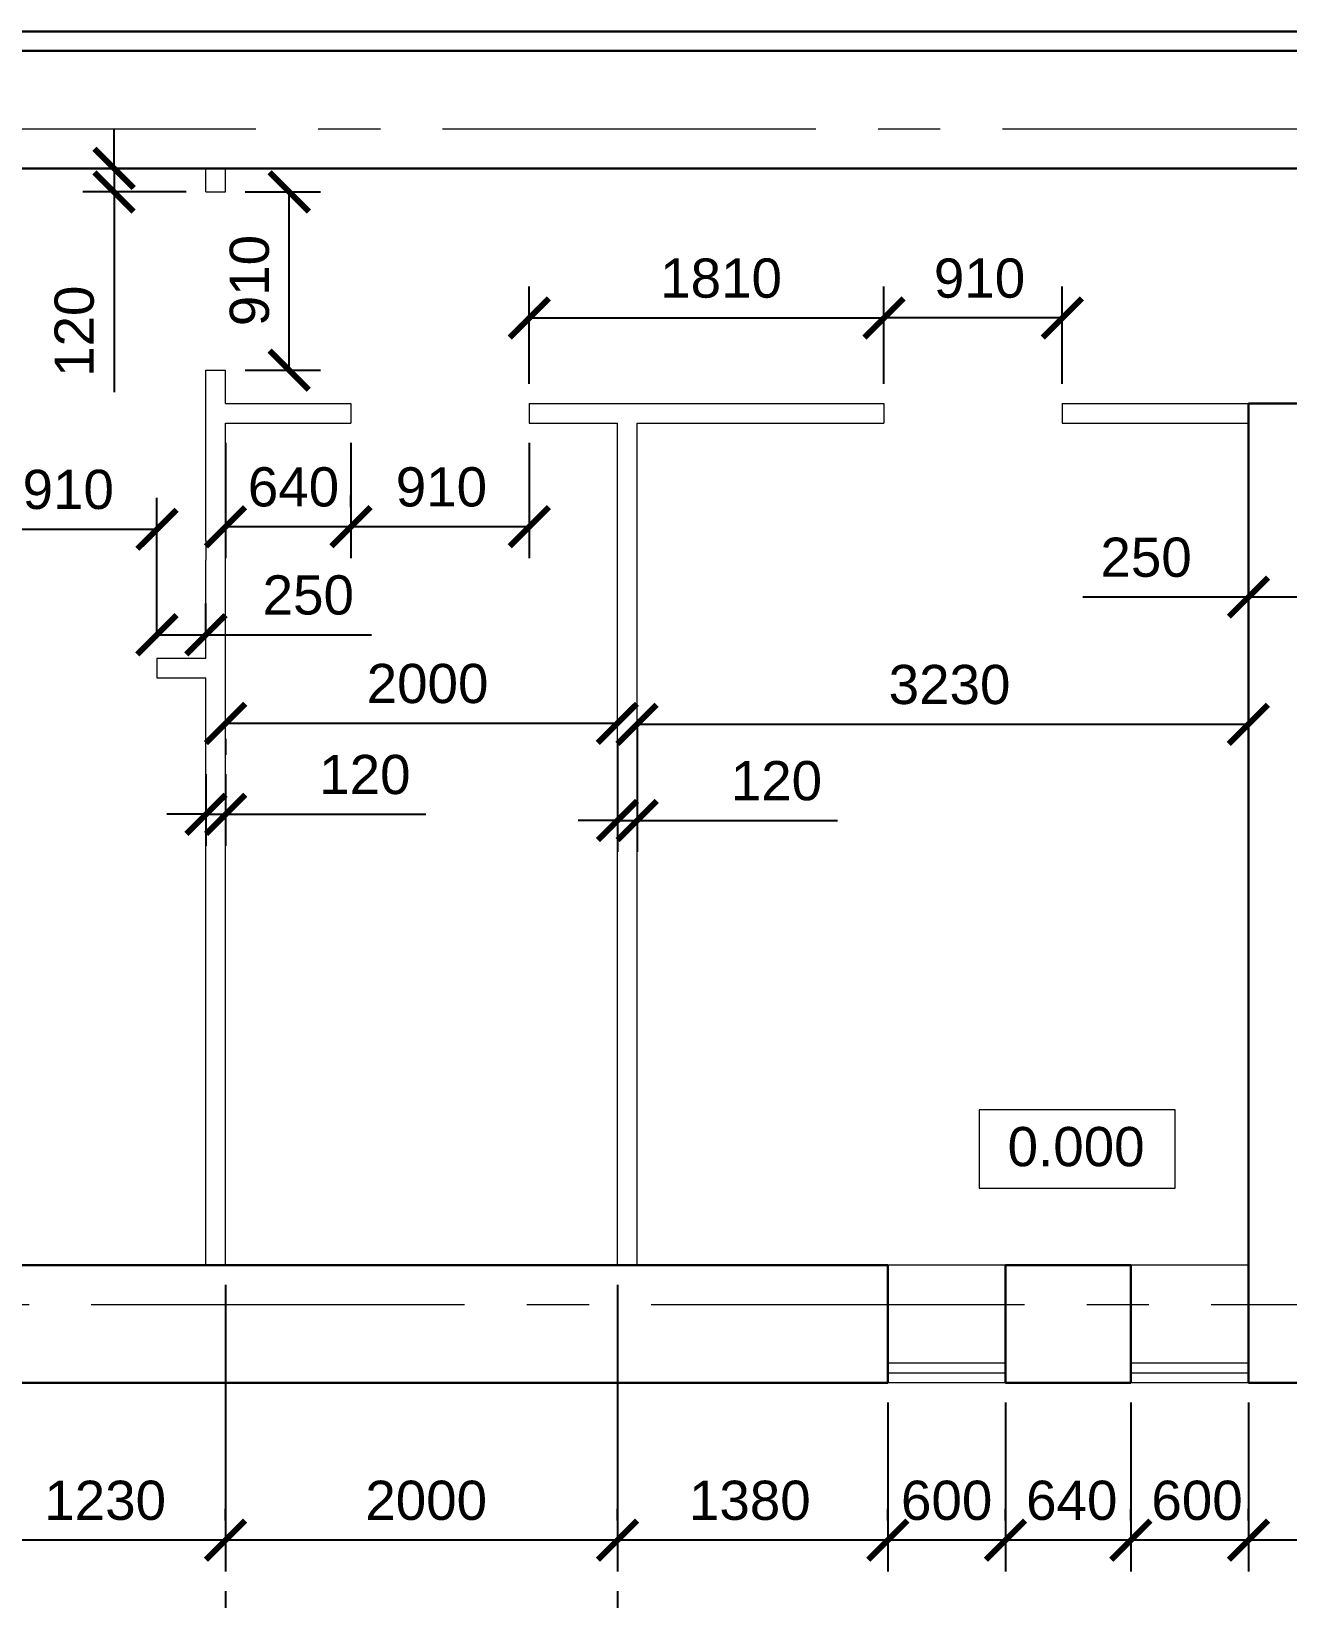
# Model space of a CAD drawing. Header units: millimetres. Extents: x -273 to 3634, y 3015 to 4572.
# Drawn here: x 2364.4 to 2428.5, y 3798.3 to 3878.3 of the extents above; entities that cross this region are included whole.
import ezdxf

# ---------------------------------------------------------------- set-up
doc = ezdxf.new("R2010")
doc.units = ezdxf.units.MM
doc.linetypes.add('CENTER2', pattern=[28.575, 19.05, -3.175, 3.175, -3.175])
doc.layers.add('@', color=250, linetype='Continuous', lineweight=60)
doc.styles.get("Standard").update_dxf_attribs({"font": 'arial.ttf', "height": 2})
doc.dimstyles.new('ISO-25', dxfattribs={"dimtxt": 2, "dimasz": 2, "dimexe": 1.6, "dimexo": 1, "dimgap": 1, "dimtad": 1, "dimdsep": 46, "dimtxsty": 'Standard', "dimblk": 'ARCHTICK', "dimcen": 2, "dimadec": 0, "dimazin": 0, "dimtfac": 1, "dimtmove": 0, "dimatfit": 3, "dimfxl": 1, "dimarcsym": 0})

# ---------------------------------------------------------------- blocks, each defined once
blk = doc.blocks.new('_ArchTick')
at = {"color": 0, "linetype": 'ByBlock', "lineweight": 15, "const_width": 0.15}
blk.add_lwpolyline([(-0.5, -0.5), (0.5, 0.5)], dxfattribs=at)
blk = doc.blocks.new('*D95')
at = {"layer": '@', "color": 0, "lineweight": -2, "transparency": 16777216}
for p, q in [((2374.349, 3814.314), (2374.349, 3799.682)), ((2362.449, 3802.282), (2362.449, 3802.882)), ((2374.349, 3801.282), (2362.449, 3801.282))]:
    blk.add_line(p, q, dxfattribs=at)
at = {"layer": 'Defpoints', "color": 0, "lineweight": 15, "transparency": 16777216}
for p in [(2374.349, 3815.314), (2362.449, 3801.282), (2362.449, 3801.282)]:
    blk.add_point(p, dxfattribs=at)
at = {"layer": '@', "color": 0, "lineweight": -2, "transparency": 16777216, "xscale": 2, "yscale": 2, "zscale": 2, "rotation": 180}
blk.add_blockref('_ArchTick', (2362.449, 3801.282), dxfattribs=at)
at = {"layer": '@', "color": 0, "lineweight": -2, "transparency": 16777216, "xscale": 2, "yscale": 2, "zscale": 2}
blk.add_blockref('_ArchTick', (2374.349, 3801.282), dxfattribs=at)
at = {"layer": '@', "color": 0, "lineweight": 15, "transparency": 16777216, "insert": (2368.207, 3803.304), "char_height": 2, "attachment_point": 5}
blk.add_mtext('1230', dxfattribs=at)
blk = doc.blocks.new('*D96')
at = {"layer": '@', "color": 0, "lineweight": -2, "transparency": 16777216}
for p, q in [((2394.349, 3814.314), (2394.349, 3799.682)), ((2374.349, 3802.282), (2374.349, 3802.882)), ((2394.349, 3801.282), (2374.349, 3801.282))]:
    blk.add_line(p, q, dxfattribs=at)
at = {"layer": 'Defpoints', "color": 0, "lineweight": 15, "transparency": 16777216}
for p in [(2394.349, 3815.314), (2374.349, 3801.282), (2374.349, 3801.282)]:
    blk.add_point(p, dxfattribs=at)
at = {"layer": '@', "color": 0, "lineweight": -2, "transparency": 16777216, "xscale": 2, "yscale": 2, "zscale": 2, "rotation": 180}
blk.add_blockref('_ArchTick', (2374.349, 3801.282), dxfattribs=at)
at = {"layer": '@', "color": 0, "lineweight": -2, "transparency": 16777216, "xscale": 2, "yscale": 2, "zscale": 2}
blk.add_blockref('_ArchTick', (2394.349, 3801.282), dxfattribs=at)
at = {"layer": '@', "color": 0, "lineweight": 15, "transparency": 16777216, "insert": (2384.589, 3803.303), "char_height": 2, "attachment_point": 5}
blk.add_mtext('2000', dxfattribs=at)
blk = doc.blocks.new('*D97')
at = {"layer": '@', "color": 0, "lineweight": -2, "transparency": 16777216}
for p, q in [((2408.149, 3808.314), (2408.149, 3799.682)), ((2394.349, 3802.282), (2394.349, 3802.882)), ((2408.149, 3801.282), (2394.349, 3801.282))]:
    blk.add_line(p, q, dxfattribs=at)
at = {"layer": 'Defpoints', "color": 0, "lineweight": 15, "transparency": 16777216}
for p in [(2408.149, 3809.314), (2394.349, 3801.282), (2394.349, 3801.282)]:
    blk.add_point(p, dxfattribs=at)
at = {"layer": '@', "color": 0, "lineweight": -2, "transparency": 16777216, "xscale": 2, "yscale": 2, "zscale": 2, "rotation": 180}
blk.add_blockref('_ArchTick', (2394.349, 3801.282), dxfattribs=at)
at = {"layer": '@', "color": 0, "lineweight": -2, "transparency": 16777216, "xscale": 2, "yscale": 2, "zscale": 2}
blk.add_blockref('_ArchTick', (2408.149, 3801.282), dxfattribs=at)
at = {"layer": '@', "color": 0, "lineweight": 15, "transparency": 16777216, "insert": (2401.104, 3803.304), "char_height": 2, "attachment_point": 5}
blk.add_mtext('1380', dxfattribs=at)
blk = doc.blocks.new('*D98')
at = {"layer": '@', "color": 0, "lineweight": -2, "transparency": 16777216}
for p, q in [((2414.149, 3808.314), (2414.149, 3799.682)), ((2408.149, 3802.282), (2408.149, 3802.882)), ((2414.149, 3801.282), (2408.149, 3801.282))]:
    blk.add_line(p, q, dxfattribs=at)
at = {"layer": 'Defpoints', "color": 0, "lineweight": 15, "transparency": 16777216}
for p in [(2414.149, 3809.314), (2408.149, 3801.282), (2408.149, 3801.282)]:
    blk.add_point(p, dxfattribs=at)
at = {"layer": '@', "color": 0, "lineweight": -2, "transparency": 16777216, "xscale": 2, "yscale": 2, "zscale": 2, "rotation": 180}
blk.add_blockref('_ArchTick', (2408.149, 3801.282), dxfattribs=at)
at = {"layer": '@', "color": 0, "lineweight": -2, "transparency": 16777216, "xscale": 2, "yscale": 2, "zscale": 2}
blk.add_blockref('_ArchTick', (2414.149, 3801.282), dxfattribs=at)
at = {"layer": '@', "color": 0, "lineweight": 15, "transparency": 16777216, "insert": (2411.149, 3803.303), "char_height": 2, "attachment_point": 5}
blk.add_mtext('600', dxfattribs=at)
blk = doc.blocks.new('*D99')
at = {"layer": '@', "color": 0, "lineweight": -2, "transparency": 16777216}
for p, q in [((2420.549, 3808.314), (2420.549, 3799.682)), ((2414.149, 3802.282), (2414.149, 3802.882)), ((2420.549, 3801.282), (2414.149, 3801.282))]:
    blk.add_line(p, q, dxfattribs=at)
at = {"layer": 'Defpoints', "color": 0, "lineweight": 15, "transparency": 16777216}
for p in [(2420.549, 3809.314), (2414.149, 3801.282), (2414.149, 3801.282)]:
    blk.add_point(p, dxfattribs=at)
at = {"layer": '@', "color": 0, "lineweight": -2, "transparency": 16777216, "xscale": 2, "yscale": 2, "zscale": 2, "rotation": 180}
blk.add_blockref('_ArchTick', (2414.149, 3801.282), dxfattribs=at)
at = {"layer": '@', "color": 0, "lineweight": -2, "transparency": 16777216, "xscale": 2, "yscale": 2, "zscale": 2}
blk.add_blockref('_ArchTick', (2420.549, 3801.282), dxfattribs=at)
at = {"layer": '@', "color": 0, "lineweight": 15, "transparency": 16777216, "insert": (2417.533, 3803.303), "char_height": 2, "attachment_point": 5}
blk.add_mtext('640', dxfattribs=at)
blk = doc.blocks.new('*D100')
at = {"layer": '@', "color": 0, "lineweight": -2, "transparency": 16777216}
for p, q in [((2426.549, 3808.314), (2426.549, 3799.682)), ((2420.549, 3802.282), (2420.549, 3802.882)), ((2426.549, 3801.282), (2420.549, 3801.282))]:
    blk.add_line(p, q, dxfattribs=at)
at = {"layer": 'Defpoints', "color": 0, "lineweight": 15, "transparency": 16777216}
for p in [(2426.549, 3809.314), (2420.549, 3801.282), (2420.549, 3801.282)]:
    blk.add_point(p, dxfattribs=at)
at = {"layer": '@', "color": 0, "lineweight": -2, "transparency": 16777216, "xscale": 2, "yscale": 2, "zscale": 2, "rotation": 180}
blk.add_blockref('_ArchTick', (2420.549, 3801.282), dxfattribs=at)
at = {"layer": '@', "color": 0, "lineweight": -2, "transparency": 16777216, "xscale": 2, "yscale": 2, "zscale": 2}
blk.add_blockref('_ArchTick', (2426.549, 3801.282), dxfattribs=at)
at = {"layer": '@', "color": 0, "lineweight": 15, "transparency": 16777216, "insert": (2423.927, 3803.303), "char_height": 2, "attachment_point": 5}
blk.add_mtext('600', dxfattribs=at)
blk = doc.blocks.new('*D101')
at = {"layer": '@', "color": 0, "lineweight": -2, "transparency": 16777216}
for p, q in [((2439.549, 3808.314), (2439.549, 3799.682)), ((2426.549, 3802.282), (2426.549, 3802.882)), ((2439.549, 3801.282), (2426.549, 3801.282))]:
    blk.add_line(p, q, dxfattribs=at)
at = {"layer": 'Defpoints', "color": 0, "lineweight": 15, "transparency": 16777216}
for p in [(2439.549, 3809.314), (2426.549, 3801.282), (2426.549, 3801.282)]:
    blk.add_point(p, dxfattribs=at)
at = {"layer": '@', "color": 0, "lineweight": -2, "transparency": 16777216, "xscale": 2, "yscale": 2, "zscale": 2, "rotation": 180}
blk.add_blockref('_ArchTick', (2426.549, 3801.282), dxfattribs=at)
at = {"layer": '@', "color": 0, "lineweight": -2, "transparency": 16777216, "xscale": 2, "yscale": 2, "zscale": 2}
blk.add_blockref('_ArchTick', (2439.549, 3801.282), dxfattribs=at)
at = {"layer": '@', "color": 0, "lineweight": 15, "transparency": 16777216, "insert": (2433.343, 3803.304), "char_height": 2, "attachment_point": 5}
blk.add_mtext('1300', dxfattribs=at)
blk = doc.blocks.new('*D143')
at = {"layer": '@', "color": 0, "lineweight": -2, "transparency": 16777216}
for p, q in [((2374.349, 3798.682), (2374.349, 3761.691)), ((2314.349, 3764.291), (2314.349, 3764.891)), ((2374.349, 3763.291), (2314.349, 3763.291))]:
    blk.add_line(p, q, dxfattribs=at)
at = {"layer": 'Defpoints', "color": 0, "lineweight": 15, "transparency": 16777216}
for p in [(2374.349, 3799.682), (2314.349, 3763.291), (2314.349, 3763.291)]:
    blk.add_point(p, dxfattribs=at)
at = {"layer": '@', "color": 0, "lineweight": -2, "transparency": 16777216, "xscale": 2, "yscale": 2, "zscale": 2, "rotation": 180}
blk.add_blockref('_ArchTick', (2314.349, 3763.291), dxfattribs=at)
at = {"layer": '@', "color": 0, "lineweight": -2, "transparency": 16777216, "xscale": 2, "yscale": 2, "zscale": 2}
blk.add_blockref('_ArchTick', (2374.349, 3763.291), dxfattribs=at)
at = {"layer": '@', "color": 0, "lineweight": 15, "transparency": 16777216, "insert": (2344.981, 3765.312), "char_height": 2, "attachment_point": 5}
blk.add_mtext('6000', dxfattribs=at)
blk = doc.blocks.new('*D144')
at = {"layer": '@', "color": 0, "lineweight": -2, "transparency": 16777216}
for p, q in [((2394.349, 3798.682), (2394.349, 3761.691)), ((2445.549, 3798.682), (2445.549, 3761.691)), ((2394.349, 3763.291), (2445.549, 3763.291))]:
    blk.add_line(p, q, dxfattribs=at)
at = {"layer": 'Defpoints', "color": 0, "lineweight": 15, "transparency": 16777216}
for p in [(2394.349, 3799.682), (2445.549, 3799.682), (2445.549, 3763.291)]:
    blk.add_point(p, dxfattribs=at)
at = {"layer": '@', "color": 0, "lineweight": -2, "transparency": 16777216, "xscale": 2, "yscale": 2, "zscale": 2, "rotation": 180}
blk.add_blockref('_ArchTick', (2394.349, 3763.291), dxfattribs=at)
at = {"layer": '@', "color": 0, "lineweight": -2, "transparency": 16777216, "xscale": 2, "yscale": 2, "zscale": 2}
blk.add_blockref('_ArchTick', (2445.549, 3763.291), dxfattribs=at)
at = {"layer": '@', "color": 0, "lineweight": 15, "transparency": 16777216, "insert": (2420.746, 3765.312), "char_height": 2, "attachment_point": 5}
blk.add_mtext('5100', dxfattribs=at)
blk = doc.blocks.new('*D181')
at = {"layer": '@', "color": 0, "lineweight": -2, "transparency": 16777216}
for p, q in [((2426.549, 3849.431), (2418.103, 3849.431)), ((2430.549, 3849.431), (2426.549, 3849.431)), ((2426.549, 3848.455), (2426.549, 3847.831)), ((2430.549, 3848.455), (2430.549, 3847.831))]:
    blk.add_line(p, q, dxfattribs=at)
at = {"layer": 'Defpoints', "color": 0, "lineweight": 15, "transparency": 16777216}
for p in [(2426.549, 3849.455), (2426.549, 3849.431), (2430.549, 3849.455)]:
    blk.add_point(p, dxfattribs=at)
at = {"layer": '@', "color": 0, "lineweight": -2, "transparency": 16777216, "xscale": 2, "yscale": 2, "zscale": 2, "rotation": 180}
blk.add_blockref('_ArchTick', (2426.549, 3849.431), dxfattribs=at)
at = {"layer": '@', "color": 0, "lineweight": -2, "transparency": 16777216, "xscale": 2, "yscale": 2, "zscale": 2}
blk.add_blockref('_ArchTick', (2430.549, 3849.431), dxfattribs=at)
at = {"layer": '@', "color": 0, "lineweight": 15, "transparency": 16777216, "insert": (2421.326, 3851.452), "char_height": 2, "attachment_point": 5}
blk.add_mtext('250', dxfattribs=at)
blk = doc.blocks.new('*D182')
at = {"layer": '@', "color": 0, "lineweight": -2, "transparency": 16777216}
for p, q in [((2395.349, 3843.193), (2395.349, 3841.332)), ((2426.549, 3842.932), (2395.349, 3842.932)), ((2426.549, 3843.193), (2426.549, 3841.332))]:
    blk.add_line(p, q, dxfattribs=at)
at = {"layer": 'Defpoints', "color": 0, "lineweight": 15, "transparency": 16777216}
for p in [(2395.349, 3844.193), (2426.549, 3844.193), (2395.349, 3842.932)]:
    blk.add_point(p, dxfattribs=at)
at = {"layer": '@', "color": 0, "lineweight": -2, "transparency": 16777216, "xscale": 2, "yscale": 2, "zscale": 2, "rotation": 180}
blk.add_blockref('_ArchTick', (2395.349, 3842.932), dxfattribs=at)
at = {"layer": '@', "color": 0, "lineweight": -2, "transparency": 16777216, "xscale": 2, "yscale": 2, "zscale": 2}
blk.add_blockref('_ArchTick', (2426.549, 3842.932), dxfattribs=at)
at = {"layer": '@', "color": 0, "lineweight": 15, "transparency": 16777216, "insert": (2411.296, 3844.954), "char_height": 2, "attachment_point": 5}
blk.add_mtext('3230', dxfattribs=at)
blk = doc.blocks.new('*D183')
at = {"layer": '@', "color": 0, "lineweight": -2, "transparency": 16777216}
for p, q in [((2394.349, 3841.932), (2394.349, 3836.423)), ((2395.349, 3841.932), (2395.349, 3836.423)), ((2394.349, 3838.023), (2392.349, 3838.023)), ((2394.349, 3838.023), (2395.349, 3838.023)), ((2395.349, 3838.023), (2405.573, 3838.023))]:
    blk.add_line(p, q, dxfattribs=at)
at = {"layer": 'Defpoints', "color": 0, "lineweight": 15, "transparency": 16777216}
for p in [(2394.349, 3842.932), (2395.349, 3842.932), (2394.349, 3838.023)]:
    blk.add_point(p, dxfattribs=at)
at = {"layer": '@', "color": 0, "lineweight": -2, "transparency": 16777216, "xscale": 2, "yscale": 2, "zscale": 2}
blk.add_blockref('_ArchTick', (2394.349, 3838.023), dxfattribs=at)
at = {"layer": '@', "color": 0, "lineweight": -2, "transparency": 16777216, "xscale": 2, "yscale": 2, "zscale": 2, "rotation": 180}
blk.add_blockref('_ArchTick', (2395.349, 3838.023), dxfattribs=at)
at = {"layer": '@', "color": 0, "lineweight": 15, "transparency": 16777216, "insert": (2402.461, 3840.044), "char_height": 2, "attachment_point": 5}
blk.add_mtext('120', dxfattribs=at)
blk = doc.blocks.new('*D184')
at = {"layer": '@', "color": 0, "lineweight": -2, "transparency": 16777216}
for p, q in [((2407.949, 3860.314), (2407.949, 3865.281)), ((2417.049, 3860.314), (2417.049, 3865.281)), ((2417.049, 3863.681), (2407.949, 3863.681))]:
    blk.add_line(p, q, dxfattribs=at)
at = {"layer": 'Defpoints', "color": 0, "lineweight": 15, "transparency": 16777216}
for p in [(2407.949, 3863.681), (2407.949, 3859.314), (2417.049, 3859.314)]:
    blk.add_point(p, dxfattribs=at)
at = {"layer": '@', "color": 0, "lineweight": -2, "transparency": 16777216, "xscale": 2, "yscale": 2, "zscale": 2, "rotation": 180}
blk.add_blockref('_ArchTick', (2407.949, 3863.681), dxfattribs=at)
at = {"layer": '@', "color": 0, "lineweight": -2, "transparency": 16777216, "xscale": 2, "yscale": 2, "zscale": 2}
blk.add_blockref('_ArchTick', (2417.049, 3863.681), dxfattribs=at)
at = {"layer": '@', "color": 0, "lineweight": 15, "transparency": 16777216, "insert": (2412.825, 3865.703), "char_height": 2, "attachment_point": 5}
blk.add_mtext('910', dxfattribs=at)
blk = doc.blocks.new('*D185')
at = {"layer": '@', "color": 0, "lineweight": -2, "transparency": 16777216}
for p, q in [((2389.849, 3860.314), (2389.849, 3865.281)), ((2407.949, 3864.681), (2407.949, 3865.281)), ((2389.849, 3863.681), (2407.949, 3863.681))]:
    blk.add_line(p, q, dxfattribs=at)
at = {"layer": 'Defpoints', "color": 0, "lineweight": 15, "transparency": 16777216}
for p in [(2407.949, 3863.681), (2407.949, 3863.681), (2389.849, 3859.314)]:
    blk.add_point(p, dxfattribs=at)
at = {"layer": '@', "color": 0, "lineweight": -2, "transparency": 16777216, "xscale": 2, "yscale": 2, "zscale": 2, "rotation": 180}
blk.add_blockref('_ArchTick', (2389.849, 3863.681), dxfattribs=at)
at = {"layer": '@', "color": 0, "lineweight": -2, "transparency": 16777216, "xscale": 2, "yscale": 2, "zscale": 2}
blk.add_blockref('_ArchTick', (2407.949, 3863.681), dxfattribs=at)
at = {"layer": '@', "color": 0, "lineweight": 15, "transparency": 16777216, "insert": (2399.638, 3865.703), "char_height": 2, "attachment_point": 5}
blk.add_mtext('1810', dxfattribs=at)
blk = doc.blocks.new('*D186')
at = {"layer": '@', "color": 0, "lineweight": -2, "transparency": 16777216}
for p, q in [((2368.659, 3871.314), (2368.659, 3873.314)), ((2372.349, 3871.314), (2367.059, 3871.314)), ((2368.659, 3871.314), (2368.659, 3870.114)), ((2372.349, 3870.114), (2367.059, 3870.114)), ((2368.659, 3870.114), (2368.659, 3859.891))]:
    blk.add_line(p, q, dxfattribs=at)
at = {"layer": 'Defpoints', "color": 0, "lineweight": 15, "transparency": 16777216}
for p in [(2373.349, 3871.314), (2368.659, 3870.114), (2373.349, 3870.114)]:
    blk.add_point(p, dxfattribs=at)
at = {"layer": '@', "color": 0, "lineweight": -2, "transparency": 16777216, "xscale": 2, "yscale": 2, "zscale": 2}
for p, rotation in [((2368.659, 3871.314), 270), ((2368.659, 3870.114), 90)]:
    blk.add_blockref('_ArchTick', p, dxfattribs=dict(at, rotation=rotation))
at = {"layer": '@', "color": 0, "lineweight": 15, "transparency": 16777216, "insert": (2366.638, 3863.003), "char_height": 2, "attachment_point": 5, "rotation": 90}
blk.add_mtext('120', dxfattribs=at)
blk = doc.blocks.new('*D187')
at = {"layer": '@', "color": 0, "lineweight": -2, "transparency": 16777216}
for p, q in [((2375.349, 3870.114), (2379.198, 3870.114)), ((2377.598, 3861.014), (2377.598, 3870.114)), ((2375.349, 3861.014), (2379.198, 3861.014))]:
    blk.add_line(p, q, dxfattribs=at)
at = {"layer": 'Defpoints', "color": 0, "lineweight": 15, "transparency": 16777216}
for p in [(2374.349, 3870.114), (2377.598, 3870.114), (2374.349, 3861.014)]:
    blk.add_point(p, dxfattribs=at)
at = {"layer": '@', "color": 0, "lineweight": -2, "transparency": 16777216, "xscale": 2, "yscale": 2, "zscale": 2}
for p, rotation in [((2377.598, 3870.114), 90), ((2377.598, 3861.014), 270)]:
    blk.add_blockref('_ArchTick', p, dxfattribs=dict(at, rotation=rotation))
at = {"layer": '@', "color": 0, "lineweight": 15, "transparency": 16777216, "insert": (2375.577, 3865.591), "char_height": 2, "attachment_point": 5, "rotation": 90}
blk.add_mtext('910', dxfattribs=at)
blk = doc.blocks.new('*D188')
at = {"layer": '@', "color": 0, "lineweight": -2, "transparency": 16777216}
for p, q in [((2374.349, 3857.314), (2374.349, 3851.423)), ((2380.749, 3857.314), (2380.749, 3851.423)), ((2380.749, 3853.023), (2374.349, 3853.023))]:
    blk.add_line(p, q, dxfattribs=at)
at = {"layer": 'Defpoints', "color": 0, "lineweight": 15, "transparency": 16777216}
for p in [(2374.349, 3858.314), (2380.749, 3858.314), (2374.349, 3853.023)]:
    blk.add_point(p, dxfattribs=at)
at = {"layer": '@', "color": 0, "lineweight": -2, "transparency": 16777216, "xscale": 2, "yscale": 2, "zscale": 2, "rotation": 180}
blk.add_blockref('_ArchTick', (2374.349, 3853.023), dxfattribs=at)
at = {"layer": '@', "color": 0, "lineweight": -2, "transparency": 16777216, "xscale": 2, "yscale": 2, "zscale": 2}
blk.add_blockref('_ArchTick', (2380.749, 3853.023), dxfattribs=at)
at = {"layer": '@', "color": 0, "lineweight": 15, "transparency": 16777216, "insert": (2377.817, 3855.044), "char_height": 2, "attachment_point": 5}
blk.add_mtext('640', dxfattribs=at)
blk = doc.blocks.new('*D189')
at = {"layer": '@', "color": 0, "lineweight": -2, "transparency": 16777216}
for p, q in [((2389.849, 3857.314), (2389.849, 3851.423)), ((2380.749, 3854.023), (2380.749, 3854.623)), ((2389.849, 3853.023), (2380.749, 3853.023))]:
    blk.add_line(p, q, dxfattribs=at)
at = {"layer": 'Defpoints', "color": 0, "lineweight": 15, "transparency": 16777216}
for p in [(2389.849, 3858.314), (2380.749, 3853.023), (2380.749, 3853.023)]:
    blk.add_point(p, dxfattribs=at)
at = {"layer": '@', "color": 0, "lineweight": -2, "transparency": 16777216, "xscale": 2, "yscale": 2, "zscale": 2, "rotation": 180}
blk.add_blockref('_ArchTick', (2380.749, 3853.023), dxfattribs=at)
at = {"layer": '@', "color": 0, "lineweight": -2, "transparency": 16777216, "xscale": 2, "yscale": 2, "zscale": 2}
blk.add_blockref('_ArchTick', (2389.849, 3853.023), dxfattribs=at)
at = {"layer": '@', "color": 0, "lineweight": 15, "transparency": 16777216, "insert": (2385.367, 3855.044), "char_height": 2, "attachment_point": 5}
blk.add_mtext('910', dxfattribs=at)
blk = doc.blocks.new('*D190')
at = {"layer": '@', "color": 0, "lineweight": -2, "transparency": 16777216}
for p, q in [((2394.349, 3842.983), (2374.349, 3842.983)), ((2374.349, 3842.193), (2374.349, 3841.383)), ((2394.349, 3842.193), (2394.349, 3841.383))]:
    blk.add_line(p, q, dxfattribs=at)
at = {"layer": 'Defpoints', "color": 0, "lineweight": 15, "transparency": 16777216}
for p in [(2374.349, 3843.193), (2374.349, 3842.983), (2394.349, 3843.193)]:
    blk.add_point(p, dxfattribs=at)
at = {"layer": '@', "color": 0, "lineweight": -2, "transparency": 16777216, "xscale": 2, "yscale": 2, "zscale": 2, "rotation": 180}
blk.add_blockref('_ArchTick', (2374.349, 3842.983), dxfattribs=at)
at = {"layer": '@', "color": 0, "lineweight": -2, "transparency": 16777216, "xscale": 2, "yscale": 2, "zscale": 2}
blk.add_blockref('_ArchTick', (2394.349, 3842.983), dxfattribs=at)
at = {"layer": '@', "color": 0, "lineweight": 15, "transparency": 16777216, "insert": (2384.659, 3845.005), "char_height": 2, "attachment_point": 5}
blk.add_mtext('2000', dxfattribs=at)
blk = doc.blocks.new('*D191')
at = {"layer": '@', "color": 0, "lineweight": -2, "transparency": 16777216}
for p, q in [((2373.349, 3840.383), (2373.349, 3836.739)), ((2374.349, 3840.383), (2374.349, 3836.739)), ((2373.349, 3838.339), (2371.349, 3838.339)), ((2373.349, 3838.339), (2374.349, 3838.339)), ((2374.349, 3838.339), (2384.573, 3838.339))]:
    blk.add_line(p, q, dxfattribs=at)
at = {"layer": 'Defpoints', "color": 0, "lineweight": 15, "transparency": 16777216}
for p in [(2373.349, 3841.383), (2374.349, 3841.383), (2373.349, 3838.339)]:
    blk.add_point(p, dxfattribs=at)
at = {"layer": '@', "color": 0, "lineweight": -2, "transparency": 16777216, "xscale": 2, "yscale": 2, "zscale": 2}
blk.add_blockref('_ArchTick', (2373.349, 3838.339), dxfattribs=at)
at = {"layer": '@', "color": 0, "lineweight": -2, "transparency": 16777216, "xscale": 2, "yscale": 2, "zscale": 2, "rotation": 180}
blk.add_blockref('_ArchTick', (2374.349, 3838.339), dxfattribs=at)
at = {"layer": '@', "color": 0, "lineweight": 15, "transparency": 16777216, "insert": (2381.461, 3840.36), "char_height": 2, "attachment_point": 5}
blk.add_mtext('120', dxfattribs=at)
blk = doc.blocks.new('*D192')
at = {"layer": '@', "color": 0, "lineweight": -2, "transparency": 16777216}
for p, q in [((2370.849, 3847.314), (2370.849, 3849.106)), ((2373.349, 3847.314), (2373.349, 3849.106)), ((2370.849, 3847.506), (2373.349, 3847.506)), ((2373.349, 3847.506), (2381.796, 3847.506))]:
    blk.add_line(p, q, dxfattribs=at)
at = {"layer": 'Defpoints', "color": 0, "lineweight": 15, "transparency": 16777216}
for p in [(2373.349, 3847.506), (2370.849, 3846.314), (2373.349, 3846.314)]:
    blk.add_point(p, dxfattribs=at)
at = {"layer": '@', "color": 0, "lineweight": -2, "transparency": 16777216, "xscale": 2, "yscale": 2, "zscale": 2, "rotation": 180}
blk.add_blockref('_ArchTick', (2370.849, 3847.506), dxfattribs=at)
at = {"layer": '@', "color": 0, "lineweight": -2, "transparency": 16777216, "xscale": 2, "yscale": 2, "zscale": 2}
blk.add_blockref('_ArchTick', (2373.349, 3847.506), dxfattribs=at)
at = {"layer": '@', "color": 0, "lineweight": 15, "transparency": 16777216, "insert": (2378.573, 3849.527), "char_height": 2, "attachment_point": 5}
blk.add_mtext('250', dxfattribs=at)
blk = doc.blocks.new('*D193')
at = {"layer": '@', "color": 0, "lineweight": -2, "transparency": 16777216}
for p, q in [((2361.749, 3847.314), (2361.749, 3854.494)), ((2370.849, 3848.506), (2370.849, 3854.494)), ((2361.749, 3852.894), (2370.849, 3852.894))]:
    blk.add_line(p, q, dxfattribs=at)
at = {"layer": 'Defpoints', "color": 0, "lineweight": 15, "transparency": 16777216}
for p in [(2370.849, 3852.894), (2370.849, 3847.506), (2361.749, 3846.314)]:
    blk.add_point(p, dxfattribs=at)
at = {"layer": '@', "color": 0, "lineweight": -2, "transparency": 16777216, "xscale": 2, "yscale": 2, "zscale": 2, "rotation": 180}
blk.add_blockref('_ArchTick', (2361.749, 3852.894), dxfattribs=at)
at = {"layer": '@', "color": 0, "lineweight": -2, "transparency": 16777216, "xscale": 2, "yscale": 2, "zscale": 2}
blk.add_blockref('_ArchTick', (2370.849, 3852.894), dxfattribs=at)
at = {"layer": '@', "color": 0, "lineweight": 15, "transparency": 16777216, "insert": (2366.323, 3854.915), "char_height": 2, "attachment_point": 5}
blk.add_mtext('910', dxfattribs=at)

msp = doc.modelspace()

# ---------------------------------------------------------------- linework, layer by layer
at = {"layer": '@', "color": 0, "lineweight": 30}
for p, q in [((2289.547, 3878.314), (2509.349, 3878.314)), ((2310.349, 3877.314), (2510.349, 3877.314)), ((2316.349, 3871.314), (2516.349, 3871.314)), ((2426.549, 3815.314), (2426.549, 3859.314)), ((2426.549, 3859.314), (2430.549, 3859.314)), ((2362.449, 3815.314), (2408.149, 3815.314)), ((2408.149, 3809.314), (2408.149, 3815.314)), ((2414.149, 3809.314), (2414.149, 3815.314)), ((2414.149, 3815.314), (2420.549, 3815.314)), ((2420.549, 3809.314), (2420.549, 3815.314)), ((2426.549, 3809.314), (2426.549, 3815.314)), ((2362.449, 3809.314), (2408.149, 3809.314)), ((2414.149, 3809.314), (2420.549, 3809.314)), ((2426.549, 3809.314), (2439.549, 3809.314))]:
    msp.add_line(p, q, dxfattribs=at)
at = {"layer": '@', "color": 0, "linetype": 'CENTER2', "lineweight": 15}
for p, q in [((2547.349, 3873.314), (2312.074, 3873.314)), ((2310.349, 3813.314), (2527.531, 3813.314))]:
    msp.add_line(p, q, dxfattribs=at)
at = {"layer": '@', "color": 0, "lineweight": 15}
for p, q in [((2373.349, 3870.114), (2373.349, 3871.314)), ((2374.349, 3870.114), (2374.349, 3871.314)), ((2373.349, 3870.114), (2374.349, 3870.114)), ((2373.349, 3852.314), (2373.349, 3861.014)), ((2373.349, 3861.014), (2374.349, 3861.014)), ((2374.349, 3859.314), (2374.349, 3861.014)), ((2374.349, 3859.314), (2380.749, 3859.314)), ((2380.749, 3859.314), (2380.749, 3858.314)), ((2389.849, 3859.314), (2389.849, 3858.314)), ((2389.849, 3859.314), (2407.949, 3859.314)), ((2407.949, 3859.314), (2407.949, 3858.314)), ((2417.049, 3859.314), (2417.049, 3858.314)), ((2417.049, 3859.314), (2426.549, 3859.314)), ((2374.349, 3815.314), (2374.349, 3858.314)), ((2374.349, 3858.314), (2380.749, 3858.314)), ((2389.849, 3858.314), (2394.349, 3858.314)), ((2394.349, 3815.314), (2394.349, 3858.314)), ((2395.349, 3815.314), (2395.349, 3858.314)), ((2395.349, 3858.314), (2407.949, 3858.314)), ((2417.049, 3858.314), (2426.549, 3858.314)), ((2373.349, 3852.314), (2373.349, 3851.314)), ((2373.349, 3846.314), (2373.349, 3851.314)), ((2370.849, 3846.314), (2370.849, 3845.314)), ((2370.849, 3846.314), (2373.349, 3846.314)), ((2370.849, 3845.314), (2373.349, 3845.314)), ((2373.349, 3815.314), (2373.349, 3845.314)), ((2422.816, 3823.248), (2412.816, 3823.248)), ((2412.816, 3823.248), (2412.816, 3819.248)), ((2422.816, 3819.248), (2422.816, 3823.248)), ((2412.816, 3819.248), (2422.816, 3819.248)), ((2414.149, 3815.314), (2408.149, 3815.314)), ((2426.549, 3815.314), (2420.549, 3815.314)), ((2414.149, 3810.314), (2408.149, 3810.314)), ((2414.149, 3809.814), (2408.149, 3809.814)), ((2426.549, 3810.314), (2420.549, 3810.314)), ((2426.549, 3809.814), (2420.549, 3809.814)), ((2414.149, 3809.314), (2408.149, 3809.314)), ((2426.549, 3809.314), (2420.549, 3809.314))]:
    msp.add_line(p, q, dxfattribs=at)

# ---------------------------------------------------------------- texts
msp.add_text('0.000', height=2, dxfattribs=at).set_placement((2414.259, 3820.375))

# ---------------------------------------------------------------- dimensions: what is measured, and where the dimension line sits
for base, p1, p2, text, picture, middle in [((2368.659, 3870.114), (2373.349, 3871.314), (2373.349, 3870.114), '120', '*D186', (2368.659, 3863.003)), ((2377.598, 3870.114), (2374.349, 3861.014), (2374.349, 3870.114), '910', '*D187', (2377.598, 3865.591))]:
    dim = msp.add_linear_dim(base=base, p1=p1, p2=p2, angle=90, text=text, dimstyle='ISO-25', dxfattribs=at)
    dim.commit()
    dim.dimension.update_dxf_attribs({"geometry": picture, "text_midpoint": middle, "dimtype": 160})
for base, p1, p2, text, picture, middle in [((2407.949, 3863.681), (2389.849, 3859.314), (2407.949, 3863.681), '1810', '*D185', (2399.638, 3863.681)), ((2407.949, 3863.681), (2417.049, 3859.314), (2407.949, 3859.314), '910', '*D184', (2412.825, 3863.681)), ((2374.349, 3853.023), (2380.749, 3858.314), (2374.349, 3858.314), '640', '*D188', (2377.817, 3853.023)), ((2380.749, 3853.023), (2389.849, 3858.314), (2380.749, 3853.023), '910', '*D189', (2385.367, 3853.023)), ((2370.849, 3852.894), (2361.749, 3846.314), (2370.849, 3847.506), '910', '*D193', (2366.323, 3852.894)), ((2426.549, 3849.431), (2430.549, 3849.455), (2426.549, 3849.455), '250', '*D181', (2421.326, 3849.431)), ((2373.349, 3847.506), (2370.849, 3846.314), (2373.349, 3846.314), '250', '*D192', (2378.573, 3847.506)), ((2374.349, 3842.983), (2394.349, 3843.193), (2374.349, 3843.193), '2000', '*D190', (2384.659, 3842.983)), ((2395.349, 3842.932), (2426.549, 3844.193), (2395.349, 3844.193), '3230', '*D182', (2411.296, 3842.932)), ((2394.349, 3838.023), (2395.349, 3842.932), (2394.349, 3842.932), '120', '*D183', (2402.461, 3838.023)), ((2373.349, 3838.339), (2374.349, 3841.383), (2373.349, 3841.383), '120', '*D191', (2381.461, 3838.339)), ((2362.449, 3801.282), (2374.349, 3815.314), (2362.449, 3801.282), '1230', '*D95', (2368.207, 3801.282)), ((2374.349, 3801.282), (2394.349, 3815.314), (2374.349, 3801.282), '2000', '*D96', (2384.589, 3801.282)), ((2394.349, 3801.282), (2408.149, 3809.314), (2394.349, 3801.282), '1380', '*D97', (2401.104, 3801.282)), ((2408.149, 3801.282), (2414.149, 3809.314), (2408.149, 3801.282), '600', '*D98', (2411.149, 3801.282)), ((2414.149, 3801.282), (2420.549, 3809.314), (2414.149, 3801.282), '640', '*D99', (2417.533, 3801.282)), ((2420.549, 3801.282), (2426.549, 3809.314), (2420.549, 3801.282), '600', '*D100', (2423.927, 3801.282)), ((2426.549, 3801.282), (2439.549, 3809.314), (2426.549, 3801.282), '1300', '*D101', (2433.343, 3801.282)), ((2314.349, 3763.291), (2374.349, 3799.682), (2314.349, 3763.291), '6000', '*D143', (2344.981, 3763.291)), ((2445.549, 3763.291), (2394.349, 3799.682), (2445.549, 3799.682), '5100', '*D144', (2420.746, 3763.291))]:
    dim = msp.add_linear_dim(base=base, p1=p1, p2=p2, text=text, dimstyle='ISO-25', dxfattribs=at)
    dim.commit()
    dim.dimension.update_dxf_attribs({"geometry": picture, "text_midpoint": middle, "dimtype": 160})

doc.saveas('drawing.dxf')
